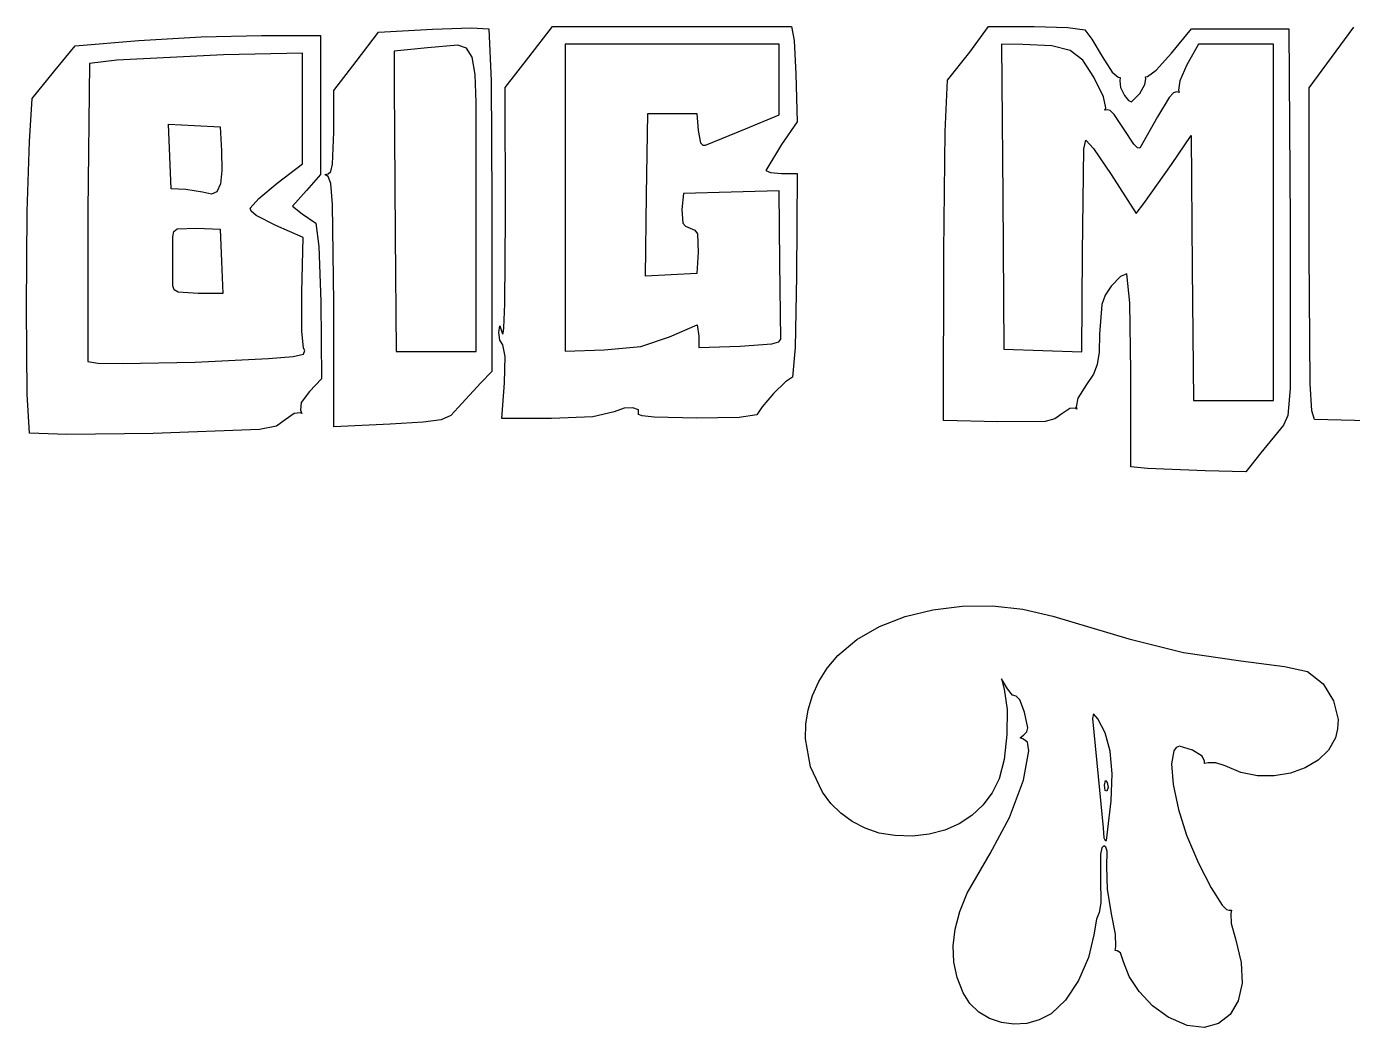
# Model space of a CAD drawing. Extents: x 11.5 to 80.3, y 153.8 to 175.7.
# Drawn here: x 11.46 to 40.43, y 153.84 to 175.72 of the extents above; entities that cross this region are included whole.
import ezdxf

# ---------------------------------------------------------------- set-up
doc = ezdxf.new("R2010")
doc.units = 0
doc.layers.add('Layer_1', color=7, linetype='CONTINUOUS')

msp = doc.modelspace()

# ---------------------------------------------------------------- linework, layer by layer
at = {"layer": 'Layer_1', "color": 7}
for points in [[(18.174152, 169.684332), (18.148295, 171.828845), (18.110856, 172.288771), (18.052528, 172.443683), (17.979555, 172.484481), (18.052528, 172.500455), (18.108671, 172.553298), (18.146352, 172.713265), (18.174151, 173.413243), (18.174151, 174.318347), (18.664118, 174.956437), (19.154085, 175.594525), (20.327973, 175.663187), (21.175594, 175.693125), (21.565053, 175.668684), (21.609682, 174.533206), (21.628243, 171.891939), (21.628243, 168.178368), (21.384997, 167.934957), (20.89368, 167.3912), (20.730834, 167.21686), (20.521498, 167.121257), (20.127304, 167.070945), (19.40988, 167.032464), (18.174151, 166.974075), (18.174151, 169.684354), (18.174151, 169.68434)], [(21.902465, 167.931362), (21.919703, 168.507902), (21.868238, 168.764143), (21.804721, 168.867781), (21.783967, 169.035398), (21.802873, 169.177856), (21.862781, 169.00533), (21.876545, 169.013853), (21.889155, 169.132756), (21.909875, 169.659552), (21.926052, 171.574063), (21.920213, 174.386052), (22.438038, 175.05248), (22.955862, 175.718912), (25.527262, 175.718912), (28.171635, 175.719194), (28.23134, 175.413835), (28.272411, 174.679131), (28.300216, 173.638646), (27.956192, 173.139141), (27.612168, 172.573813), (27.713499, 172.527303), (27.957122, 172.507971), (28.302075, 172.507971), (28.287851, 170.273377), (28.256204, 168.701383), (28.200088, 168.059841), (28.044049, 167.956138), (27.780513, 167.696477), (27.531699, 167.410919), (27.419828, 167.229532), (27.030698, 167.177995), (26.0983, 167.156574), (25.172156, 167.181523), (24.911925, 167.209124), (24.832863, 167.243674), (24.832411, 167.342649), (24.711154, 167.388925), (24.518201, 167.3771), (24.302678, 167.301814), (23.833403, 167.190396), (22.932243, 167.156557), (21.842708, 167.156557), (21.902449, 167.931257), (21.90245, 167.931362)], [(35.955351, 166.060214), (35.590483, 166.098382), (35.590483, 168.178682), (35.564433, 169.679384), (35.499522, 170.315197), (35.361967, 170.258775), (35.158979, 170.044182), (35.029111, 169.848811), (34.953016, 169.647451), (34.906683, 168.996404), (34.896467, 168.600274), (34.857266, 168.332078), (34.770472, 168.121269), (34.617493, 167.897292), (34.433247, 167.59823), (34.392554, 167.4108), (34.412112, 167.356269), (34.372739, 167.37673), (34.253184, 167.37055), (34.079984, 167.251982), (33.932368, 167.145322), (33.714374, 167.089112), (32.681562, 167.080815), (31.494539, 167.108247), (31.501468, 170.801218), (31.529142, 173.424953), (31.585947, 174.547207), (32.073282, 175.159688), (32.483066, 175.719154), (33.477304, 175.717743), (34.21157, 175.695673), (34.580759, 175.64476), (34.737884, 175.44556), (34.962284, 175.067012), (35.177967, 174.7239), (35.314122, 174.6099), (35.35713, 174.60736), (35.348861, 174.532328), (35.360714, 174.385699), (35.452132, 174.211055), (35.540213, 174.103474), (35.604588, 174.072484), (35.782326, 174.256983), (35.89677, 174.449798), (35.916187, 174.575615), (35.907523, 174.622921), (35.954518, 174.626985), (36.14414, 174.765302), (36.478424, 175.135392), (36.915725, 175.670533), (37.980148, 175.670533), (39.044572, 175.670533), (39.071581, 171.43497), (39.068476, 167.806199), (39.019697, 167.219177), (38.924769, 167.007894), (38.427406, 166.40286), (38.10388, 165.989343), (37.212047, 166.005712), (35.955345, 166.060234), (35.955345, 166.060147)], [(39.604219, 167.128462), (39.545429, 167.320091), (39.50804, 167.917691), (39.482584, 170.77726), (39.482584, 174.381616), (39.973111, 175.0433), (40.463636, 175.704984)], [(11.523442, 166.834446), (11.476739, 167.683675), (11.461261, 169.567695), (11.476945, 171.678009), (11.523724, 173.206126), (11.584425, 174.147219), (12.053819, 174.720378), (12.523211, 175.293535), (13.913424, 175.410338), (15.273965, 175.492448), (16.592839, 175.525838), (17.882069, 175.524427), (17.882069, 174.004821), (17.882069, 172.485218), (17.577392, 172.138209), (17.272715, 171.791202), (17.481395, 171.622222), (17.781032, 171.421243), (17.850981, 170.90862), (17.890782, 169.706204), (17.909578, 168.02316), (17.641949, 167.743817), (17.464499, 167.503919), (17.449197, 167.334944), (17.478042, 167.2653), (17.442249, 167.27975), (17.311023, 167.263805), (17.11043, 167.121085), (16.921823, 166.986423), (16.552508, 166.910355), (14.225543, 166.827557), (12.344876, 166.804584), (11.523336, 166.834336), (11.523441, 166.834449)], [(21.287699, 171.917785), (21.286768, 174.055367), (21.260944, 174.669733), (21.196301, 175.049647), (21.0764, 175.246474), (20.884805, 175.311586), (20.22078, 175.252144), (19.494403, 175.183838), (19.496887, 174.454099), (19.517851, 171.17028), (19.53633, 168.616197), (20.412016, 168.616197), (21.287701, 168.616197), (21.287701, 171.917785), (21.2877, 171.917785)], [(25.508024, 168.940498), (26.116139, 169.199925), (26.152681, 168.953029), (26.152681, 168.706132), (27.052691, 168.734101), (27.742998, 168.783659), (27.897769, 168.826274), (27.942971, 168.883698), (27.918647, 170.565387), (27.904053, 172.125452), (26.858095, 172.097851), (25.812137, 172.07025), (25.782696, 171.718064), (25.798215, 171.423041), (25.856443, 171.353495), (25.958611, 171.312181), (26.065159, 171.268202), (26.123182, 171.186363), (26.134002, 170.788678), (26.104034, 170.318877), (25.54339, 170.289662), (24.982747, 170.260449), (25.008249, 172.041034), (25.033753, 173.821619), (25.568894, 173.821619), (26.104035, 173.821619), (26.134709, 173.448778), (26.188946, 173.174162), (26.235392, 173.124225), (26.297677, 173.126765), (27.167013, 173.484363), (27.904056, 173.791195), (27.904056, 174.560502), (27.904056, 175.329809), (25.568894, 175.329809), (23.233733, 175.329809), (23.233733, 171.977805), (23.233733, 168.625801), (24.085094, 168.653487), (24.879697, 168.728174), (25.508027, 168.940591), (25.508025, 168.940563)], [(38.704023, 171.437979), (38.704023, 175.329913), (37.885305, 175.329913), (37.066589, 175.329913), (36.815894, 174.881372), (36.657294, 174.534735), (36.628013, 174.331197), (36.642237, 174.278049), (36.588226, 174.292978), (36.523743, 174.272573), (36.426007, 174.165775), (36.173099, 173.748557), (35.784976, 173.059066), (35.734475, 173.066206), (35.652868, 173.146016), (35.441421, 173.469725), (35.223272, 173.799546), (35.134411, 173.885974), (35.075052, 173.901214), (35.024156, 173.888373), (35.039988, 173.942915), (34.990896, 174.182231), (34.783886, 174.613642), (34.539479, 174.985227), (34.264806, 175.197438), (33.861129, 175.29542), (33.229719, 175.324325), (32.766273, 175.329942), (32.791871, 171.997473), (32.817469, 168.665004), (33.668829, 168.636895), (34.520191, 168.608785), (34.531424, 170.777463), (34.565251, 173.043439), (34.603083, 173.238034), (34.773613, 173.056238), (35.162219, 172.482517), (35.706129, 171.629698), (35.875236, 171.850077), (36.474177, 172.702896), (36.90401, 173.335333), (36.929777, 170.440707), (36.955543, 167.546081), (37.82978, 167.546081), (38.70402, 167.546081), (38.70402, 171.438015), (38.704029, 171.437998)], [(17.514188, 168.557994), (17.543003, 168.640654), (17.514188, 168.689126), (17.473553, 169.058137), (17.473948, 169.911464), (17.503569, 171.109678), (16.905271, 171.367829), (16.478289, 171.590288), (16.372359, 171.680904), (16.348116, 171.750912), (16.539283, 171.962635), (16.941115, 172.296239), (17.492977, 172.716637), (17.492977, 173.927554), (17.492977, 175.138474), (15.765931, 175.096905), (13.437747, 174.984911), (12.836611, 174.914479), (12.80409, 171.692441), (12.804037, 168.395516), (13.018016, 168.362967), (13.550496, 168.352807), (15.148123, 168.385102), (16.751244, 168.463218), (17.290591, 168.510346), (17.514183, 168.557988), (17.514183, 168.557988)], [(15.30885, 172.097772), (14.943982, 172.157202), (14.622675, 172.173063), (14.59399, 172.880789), (14.565299, 173.588515), (15.129128, 173.559203), (15.692957, 173.529894), (15.723031, 172.999954), (15.731029, 172.574665), (15.697824, 172.280398), (15.621609, 172.10947), (15.500578, 172.054202), (15.30885, 172.097763), (15.30885, 172.097772)], [(14.660418, 170.051494), (14.658161, 171.120837), (14.679361, 171.238479), (14.749285, 171.301033), (15.182205, 171.315426), (15.693021, 171.29203), (15.721608, 170.586619), (15.750194, 169.881204), (15.210791, 169.881204), (14.772246, 169.913699), (14.687724, 169.965651), (14.660481, 170.051477), (14.660419, 170.051486)], [(42.228939, 167.067652), (39.604114, 167.128457), (39.604202, 167.128468)], [(36.406923, 154.068522), (36.064895, 154.321071), (35.771012, 154.628696), (35.551206, 154.959175), (35.431414, 155.280291), (35.365001, 155.473178), (35.288118, 155.522959), (35.244732, 155.528322), (35.258843, 155.614371), (35.254892, 155.882993), (35.168047, 156.327284), (35.07764, 156.86446), (35.065109, 157.356394), (35.069201, 157.696954), (35.04397, 157.785795), (35.001143, 157.816114), (34.956493, 157.770247), (34.929089, 157.632974), (34.926239, 157.086149), (34.931403, 156.570678), (34.898841, 156.356413), (34.839817, 156.212533), (34.781351, 155.866328), (34.663247, 155.370258), (34.444926, 154.874582), (34.161797, 154.444659), (33.849267, 154.145839), (33.589753, 154.010104), (33.314911, 153.934328), (33.035144, 153.91604), (32.760841, 153.952796), (32.502404, 154.042131), (32.270231, 154.18158), (32.074714, 154.368685), (31.926253, 154.600982), (31.797338, 154.933462), (31.725295, 155.274931), (31.710594, 155.627822), (31.753704, 155.994584), (31.855097, 156.377655), (32.015244, 156.779478), (32.513679, 157.64914), (32.941037, 158.433139), (33.242422, 159.24901), (33.358822, 159.890851), (33.329208, 160.082164), (33.231218, 160.152753), (33.171928, 160.174992), (33.248913, 160.242412), (33.315416, 160.302918), (33.339941, 160.389422), (33.266495, 160.736888), (33.16255, 161.005877), (33.083587, 161.082029), (33.001977, 161.104042), (32.891673, 161.242839), (32.760937, 161.464813), (32.822994, 161.237085), (32.88422, 160.796022), (32.88168, 160.246809), (32.822012, 159.702479), (32.711528, 159.276072), (32.556704, 158.971814), (32.35667, 158.70591), (32.115411, 158.480519), (31.836904, 158.297805), (31.525132, 158.159934), (31.184074, 158.069061), (30.817713, 158.027352), (30.430028, 158.036975), (30.091907, 158.093744), (29.781765, 158.197218), (29.501054, 158.342791), (29.251224, 158.525863), (29.033725, 158.741831), (28.850007, 158.986089), (28.589718, 159.541079), (28.481959, 160.154012), (28.488904, 160.470702), (28.538333, 160.788069), (28.631696, 161.101511), (28.770444, 161.406429), (28.956026, 161.698216), (29.189893, 161.972273), (29.605448, 162.320253), (30.099632, 162.604931), (30.657656, 162.8236), (31.264736, 162.973553), (31.906084, 163.052081), (32.566915, 163.056484), (33.23244, 162.984051), (33.887875, 162.83208), (35.541946, 162.335685), (36.73701, 162.037303), (37.99168, 161.853472), (38.949288, 161.73287), (39.451156, 161.626896), (39.791738, 161.353287), (40.02068, 160.986118), (40.116599, 160.576507), (40.107991, 160.37176), (40.058114, 160.175571), (39.907184, 159.907155), (39.683142, 159.685729), (39.401075, 159.515145), (39.076062, 159.399256), (38.723194, 159.34192), (38.357553, 159.347), (37.994223, 159.418332), (37.648292, 159.559781), (37.447804, 159.628373), (37.280658, 159.62476), (37.195486, 159.613415), (37.197744, 159.667729), (37.145612, 159.776932), (36.935226, 159.901872), (36.652792, 159.989089), (36.582553, 159.962307), (36.52726, 159.887433), (36.478777, 159.606029), (36.517362, 159.153726), (36.631228, 158.607702), (36.808585, 158.045137), (37.06721, 157.434767), (37.345007, 156.893998), (37.586863, 156.519862), (37.67709, 156.425605), (37.737663, 156.409405), (37.785387, 156.409546), (37.775876, 156.333081), (37.784032, 156.116766), (37.874281, 155.780654), (38.003539, 155.267086), (38.019682, 154.811381), (37.934603, 154.427404), (37.760179, 154.129016), (37.50829, 153.930078), (37.190824, 153.844448), (36.819659, 153.885994), (36.406678, 154.068575), (36.406666, 154.068572)], [(35.163108, 158.796715), (35.179702, 159.388656), (35.135557, 159.885285), (35.030692, 160.286492), (34.865126, 160.592167), (34.775162, 160.701037), (34.748803, 160.594177), (34.904629, 159.032387), (34.9862, 158.205349), (35.001891, 157.988357), (35.025626, 157.931232), (35.054813, 157.929257), (35.163108, 158.796833), (35.163108, 158.796833)], [(35.014379, 159.13791), (35.033881, 159.238915), (35.073166, 159.196697), (35.091991, 159.089238), (35.06549, 159.010207), (35.02623, 159.023472), (35.014377, 159.137907), (35.014374, 159.137907)]]:
    msp.add_lwpolyline(points, dxfattribs=at)

doc.saveas('drawing.dxf')
